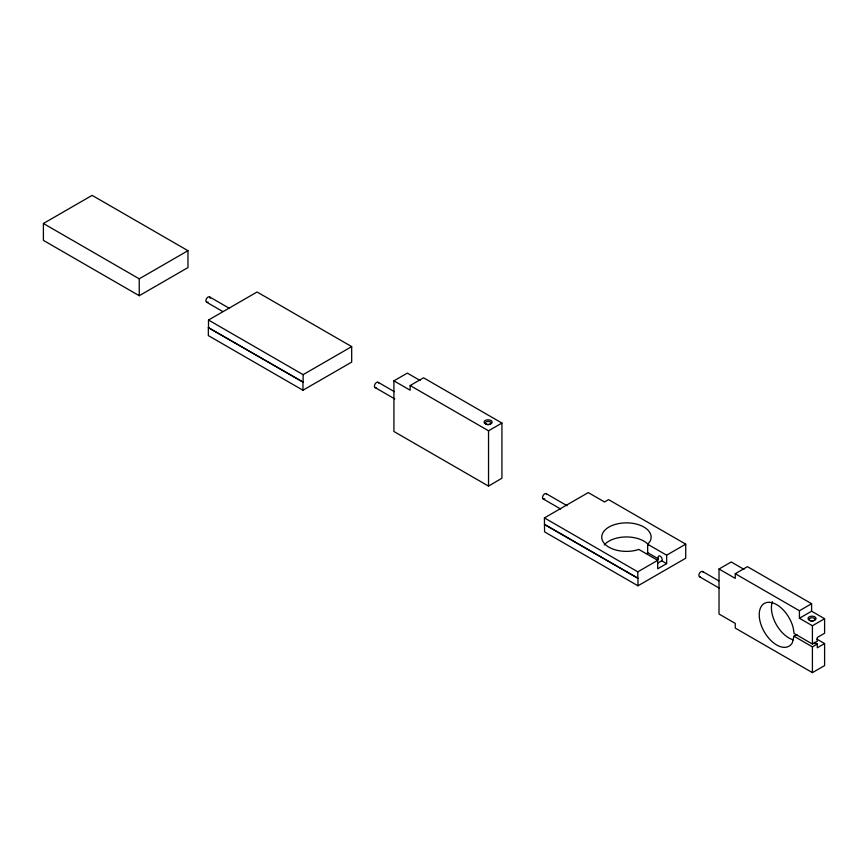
<?xml version="1.0" encoding="UTF-8"?>
<svg xmlns="http://www.w3.org/2000/svg" width="868" height="868" viewBox="0 0 868 868"><rect width="100%" height="100%" fill="white"/><g stroke="black" fill="none" stroke-linecap="round" stroke-linejoin="round"><path stroke-width="1.3" d="M796.878 634.497L793.949 636.19L792.31 642.83A24.695 14.257 60 0 1 765.109 633.228A24.695 14.257 60 0 1 767.052 602.435A24.695 14.257 60 0 1 793.244 627.976L794.079 633.456L812.415 644.034L817.287 641.224L817.287 637.47L824.6 633.249L824.6 618.721L811.602 611.213L799.428 618.244L799.428 610.746L735.261 573.705L735.261 578.392L719.019 569.017L719.019 614.023L735.261 623.408L735.261 628.096L812.415 672.635L824.6 665.604L824.6 643.568L816.788 639.054M647.029 553.437L647.669 552.677L647.669 544.236L649.85 541.654A24.695 14.257 0 0 0 627.933 522.894A24.695 14.257 0 0 0 602.24 539.972A24.695 14.257 0 0 0 637.459 549.889L638.74 549.39L657.705 560.337L657.705 568.779L666.635 563.625L666.635 555.184L685.72 544.16L685.72 558.232L637.969 585.802L544.572 531.878L544.41 517.903L588.265 492.59L604.508 501.964L608.566 499.621L685.72 544.16M657.564 563.267L661.937 560.598A2.875 1.66 60 0 0 660.071 556.084A2.875 1.66 60 0 0 658.421 558.71L656.501 560.12M43.4 223.488L92.127 195.365L187.965 250.689L187.965 267.572L139.238 295.706L43.4 240.371L43.4 223.488L139.238 278.823L187.965 250.689M208.504 320.032L257.069 291.995L351.681 346.614L351.681 362.097L302.954 390.231L208.342 335.601L208.342 327.627L303.116 382.159L303.116 374.661L208.504 320.032L208.504 327.54M303.116 374.661L351.681 346.614M208.342 327.627L303.116 382.159M393.92 380.846L410.163 390.22L410.163 385.533L423.562 377.797L501.932 423.052L501.932 478.192L488.532 486.113L393.92 431.494L393.92 380.846L407.32 373.11L420.079 380.477M410.163 385.533L488.532 430.788L501.932 423.052M544.41 517.903L637.806 571.828L657.705 560.337M544.41 524.467L637.969 578.294L637.969 585.802M719.019 569.017L731.203 561.976L743.963 569.354M735.261 573.705L747.446 566.674L811.602 603.716L811.602 611.213M799.428 610.746L811.602 603.716M799.428 618.244L812.415 625.752L824.6 618.721M793.949 636.19L812.415 646.855L817.287 644.034L817.287 647.788L824.6 643.568M378.09 382.267L394.332 391.652M702.559 571.48L718.802 580.855M647.669 544.236L666.635 555.184M375.052 387.529L394.777 398.922M814.358 642.342L817.287 644.034M699.521 576.732L719.246 588.124M209.568 296.899L229.293 308.281M546.211 493.675L567.097 505.729M647.669 552.677L658.53 558.949M661.741 560.793L666.635 563.625M206.53 302.162L222.772 311.536M543.184 498.937L560.587 508.984M544.572 524.38L637.969 578.294M812.415 625.752L812.415 644.034M812.415 646.855L812.415 672.635M637.806 571.828L637.806 578.392M488.532 430.788L488.532 486.113M302.954 382.256L302.954 390.231M139.238 278.823L139.238 295.706M604.236 544.952A24.695 14.257 0 0 1 626.327 536.945A24.695 14.257 0 0 1 648.537 544.833M793.309 639.846A24.695 14.257 60 0 1 776.068 624.114A24.695 14.257 60 0 1 772.357 601.676M814.499 642.504A2.875 1.66 0 0 1 814.781 643.763M700.476 576.819A3.038 1.758 -60 0 1 699.521 573.227A3.038 1.758 -60 0 1 703.113 572.262M544.692 498.785A3.038 1.758 -60 0 1 542.554 497.755A3.038 1.758 -60 0 1 544.323 494.076A3.038 1.758 -60 0 1 546.775 494.467M376.018 387.616A3.038 1.758 -60 0 1 375.052 384.025A3.038 1.758 -60 0 1 378.643 383.059M208.049 302.01A3.038 1.758 -60 0 1 205.9 300.762A3.038 1.758 -60 0 1 208.049 297.051A3.038 1.758 -60 0 1 210.197 298.288M486.601 424.452A2.875 1.66 0 0 0 490.995 423.107A2.875 1.66 0 0 0 486.774 421.588A2.875 1.66 0 0 0 486.601 424.452M486.058 424.105A4.025 2.322 0 0 0 492.145 422.141A4.025 2.322 0 0 0 486.167 420.079A4.025 2.322 0 0 0 486.058 424.105M809.985 620.587A2.875 1.66 0 0 0 814.781 619.85A2.875 1.66 0 0 0 811.265 617.821A2.875 1.66 0 0 0 809.985 620.587M810.007 620.49A4.025 2.322 0 0 0 816.029 618.483A4.025 2.322 0 0 0 810.007 616.475A4.025 2.322 0 0 0 810.007 620.49"/></g></svg>
